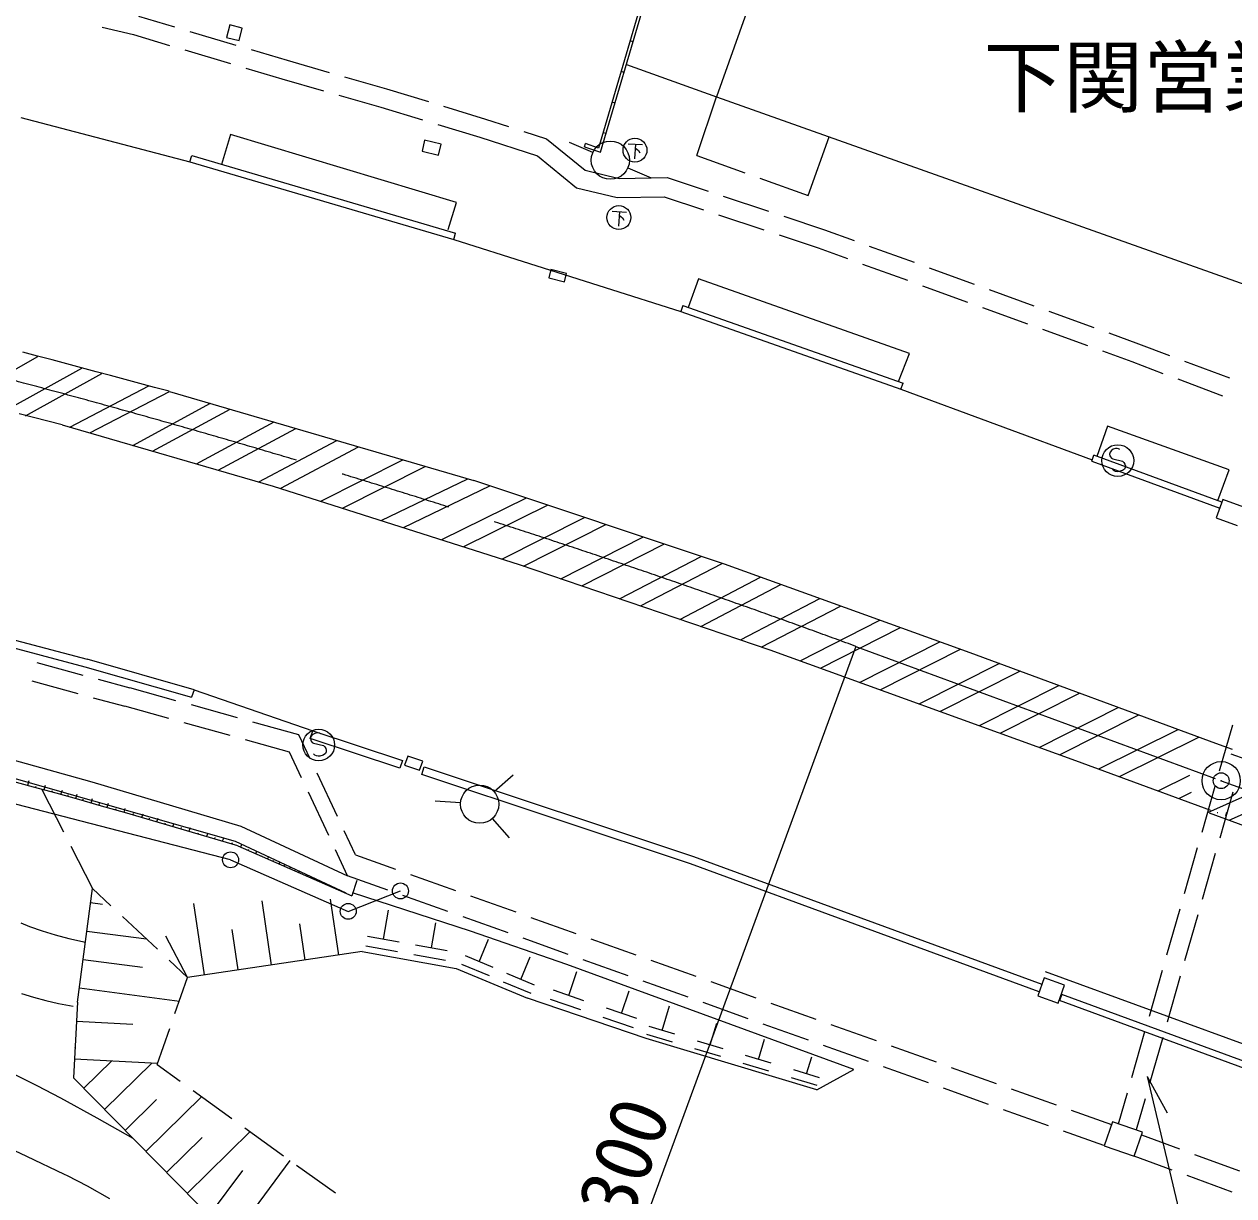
# Model space of a CAD drawing. Units: millimetres, scale not verified. Extents: x 40000 to 680000, y 20000 to 380000.
# Drawn here: x 424924 to 462862, y 279286 to 316029 of the extents above; entities that cross this region are included whole.
import ezdxf
from ezdxf.enums import TextEntityAlignment as Align

# ---------------------------------------------------------------- set-up
doc = ezdxf.new("R2010")
doc.units = ezdxf.units.MM
doc.header["$LTSCALE"] = 1000
doc.header["$PDMODE"] = 32
doc.header["$PDSIZE"] = 500
doc.linetypes.add('CHAIN', pattern=[18.5, 12, -1.5, 3.5, -1.5])
for name, color, linetype, lineweight in [('M-BGD', 7, 'Continuous', 13), ('M-BMK', 2, 'CHAIN', 13), ('M-BMK-ROW', 30, 'Continuous', 13), ('M-BMK-SRVR', 3, 'Continuous', 13), ('M-STR-HTXT', 7, 'Continuous', 13), ('M-STR-STRC', 7, 'Continuous', 13)]:
    doc.layers.add(name, color=color, linetype=linetype, lineweight=lineweight)
doc.styles.add('ＭＳ ゴシック', font='')
doc.styles.get('ＭＳ ゴシック').set_extended_font_data('MS Gothic')

msp = doc.modelspace()

# ---------------------------------------------------------------- linework, layer by layer
at = {"layer": 'M-BGD'}
for p, q in [((450982, 325956), (446642, 313755)), ((446234, 323316), (442937, 312145)), ((443003, 312016), (446328, 323280)), ((428512, 316280), (429642, 315945)), ((427374, 315937), (428356, 315701)), ((428356, 315701), (429481, 315366)), ((430121, 315802), (431559, 315375)), ((431373, 316004), (431274, 315616)), ((431760, 315905), (431373, 316004)), ((431662, 315517), (431760, 315905)), ((431274, 315616), (431662, 315517)), ((444023, 315473), (443927, 315502)), ((429960, 315224), (431398, 314797)), ((432038, 315233), (433168, 314897)), ((433168, 314897), (434486, 314518)), ((431878, 314654), (433003, 314320)), ((443740, 314514), (443644, 314542)), ((443813, 314761), (446642, 313755)), ((433003, 314320), (434315, 313943)), ((434966, 314380), (436284, 314002)), ((434796, 313805), (436109, 313428)), ((436284, 314002), (437600, 313601)), ((446016, 311912), (446642, 313755)), ((446642, 313755), (465664, 306989)), ((436109, 313428), (437420, 313028)), ((438078, 313455), (439394, 313053)), ((443457, 313555), (443361, 313583)), ((424818, 313099), (430124, 311714)), ((439394, 313053), (440114, 312821)), ((437898, 312882), (439210, 312482)), ((440590, 312667), (441309, 312435)), ((443174, 312596), (443078, 312624)), ((431393, 312573), (431110, 311633)), ((438484, 310439), (431393, 312573)), ((437480, 312389), (437401, 312045)), ((438001, 312270), (437480, 312389)), ((437922, 311925), (438001, 312270)), ((439210, 312482), (441018, 311899)), ((441309, 312435), (442518, 311452)), ((442757, 312001), (442022, 312317)), ((442499, 312188), (442532, 312283)), ((442937, 312145), (442532, 312283)), ((443867, 312281), (444320, 312251)), ((444093, 312266), (444063, 311810)), ((449514, 310656), (450170, 312500)), ((430124, 311714), (430180, 311906)), ((430180, 311906), (438452, 309472)), ((437401, 312045), (437922, 311925)), ((441018, 311899), (442244, 310901)), ((442499, 312188), (443003, 312016)), ((444087, 312156), (444190, 312071)), ((444190, 312071), (444236, 312000)), ((446016, 311912), (447530, 311369)), ((430124, 311714), (438395, 309281)), ((443858, 311525), (444592, 311206)), ((442518, 311452), (443586, 311191)), ((443586, 311191), (445093, 311219)), ((445093, 311219), (446372, 310794)), ((448000, 311200), (449514, 310656)), ((442244, 310901), (443519, 310590)), ((438222, 309593), (438484, 310439)), ((443519, 310590), (445001, 310617)), ((445001, 310617), (446228, 310209)), ((446847, 310636), (448270, 310163)), ((443364, 310166), (443816, 310135)), ((443590, 310150), (443559, 309695)), ((443584, 310041), (443687, 309955)), ((443687, 309955), (443732, 309884)), ((446702, 310052), (448126, 309579)), ((448744, 310005), (450024, 309580)), ((450024, 309580), (450953, 309243)), ((438395, 309281), (438452, 309472)), ((438395, 309281), (445518, 307019)), ((448600, 309421), (449827, 309013)), ((449827, 309013), (450749, 308679)), ((451423, 309072), (452833, 308561)), ((451219, 308508), (452629, 307997)), ((441446, 308333), (441381, 308071)), ((441381, 308071), (441867, 307952)), ((441931, 308215), (441446, 308333)), ((441867, 307952), (441931, 308215)), ((453303, 308390), (454714, 307879)), ((446071, 308046), (445752, 307148)), ((452686, 305697), (446071, 308046)), ((453099, 307826), (454509, 307315)), ((455184, 307709), (456594, 307197)), ((445585, 307208), (445518, 307019)), ((445518, 307019), (452423, 304580)), ((445585, 307208), (452490, 304769)), ((454979, 307144), (456390, 306633)), ((457064, 307027), (458474, 306515)), ((456860, 306463), (458270, 305951)), ((458944, 306345), (459874, 306008)), ((458740, 305781), (459662, 305446)), ((459874, 306008), (460850, 305640)), ((452349, 304819), (452686, 305697)), ((459662, 305446), (460639, 305079)), ((461318, 305464), (462722, 304936)), ((452423, 304580), (452490, 304769)), ((461107, 304903), (462511, 304374)), ((452423, 304580), (458420, 302362)), ((458902, 303423), (458570, 302474)), ((462713, 302050), (458902, 303423)), ((458405, 302322), (458474, 302509)), ((462490, 301041), (458474, 302509)), ((458405, 302322), (462423, 300852)), ((462356, 301090), (462713, 302050)), ((462519, 301119), (462312, 300546)), ((463179, 300882), (462519, 301119)), ((462312, 300546), (462972, 300308)), ((419284, 297879), (426830, 295871)), ((419346, 298121), (426897, 296112)), ((425316, 296013), (426763, 295618)), ((430256, 295159), (426897, 296112)), ((426830, 295871), (430174, 294923)), ((425160, 295434), (426607, 295039)), ((427246, 295486), (428235, 295216)), ((429685, 294813), (428238, 295215)), ((430256, 295159), (430174, 294923)), ((430256, 295159), (433975, 293866)), ((427089, 294907), (428077, 294637)), ((429456, 294254), (428077, 294637)), ((431612, 294278), (430167, 294680)), ((431383, 293719), (429938, 294121)), ((433542, 293742), (432094, 294144)), ((462817, 294044), (462404, 292602)), ((433895, 292992), (433542, 293742)), ((433896, 293629), (433975, 293866)), ((433975, 293866), (436786, 292933)), ((421444, 293285), (431541, 290406)), ((422532, 293526), (427050, 292269)), ((433243, 293203), (431865, 293585)), ((436707, 292696), (433896, 293629)), ((433624, 292394), (433243, 293203)), ((436786, 292933), (436707, 292696)), ((436954, 293079), (436855, 292796)), ((437426, 292913), (436954, 293079)), ((437326, 292630), (437426, 292913)), ((434747, 291183), (434108, 292540)), ((436855, 292796), (437326, 292630)), ((437394, 292498), (437473, 292735)), ((437473, 292735), (445912, 289928)), ((425071, 292296), (425025, 292157)), ((425281, 292087), (425298, 292136)), ((425579, 292154), (425537, 292016)), ((427050, 292269), (431718, 290875)), ((445826, 289694), (437394, 292498)), ((439662, 291964), (440264, 292490)), ((425479, 292025), (426158, 290698)), ((425795, 291945), (425815, 291993)), ((426116, 292002), (426065, 291870)), ((426288, 291808), (426306, 291858)), ((426572, 291872), (426537, 291739)), ((434476, 290585), (433837, 291942)), ((460489, 291989), (460489, 291989)), ((462267, 292121), (461854, 290679)), ((462431, 290514), (462844, 291956)), ((426760, 291676), (426776, 291725)), ((427058, 291733), (427018, 291604)), ((427272, 291532), (427287, 291585)), ((427557, 291589), (427511, 291464)), ((427790, 291385), (427804, 291433)), ((428059, 291308), (428090, 291428)), ((438612, 291609), (437813, 291663)), ((462044, 291415), (462040, 291400)), ((428340, 291227), (428356, 291275)), ((428616, 291147), (428655, 291263)), ((428844, 291081), (428857, 291126)), ((429084, 291012), (429125, 291125)), ((429337, 290938), (429355, 290986)), ((439605, 291117), (440131, 290515)), ((462344, 291305), (462357, 291311)), ((462609, 291207), (462641, 291320)), ((429588, 290865), (429630, 290975)), ((429843, 290790), (429862, 290835)), ((430129, 290826), (430083, 290719)), ((430375, 290632), (430389, 290669)), ((430681, 290660), (430637, 290555)), ((431718, 290875), (435069, 289324)), ((435313, 289980), (434960, 290730)), ((426386, 290253), (427065, 288926)), ((430898, 290477), (430917, 290521)), ((431183, 290509), (431138, 290405)), ((431438, 290315), (431459, 290364)), ((431541, 290406), (435014, 288784)), ((431620, 290260), (435195, 288699)), ((431749, 290312), (431708, 290221)), ((431951, 290116), (431968, 290145)), ((432217, 290090), (432179, 290017)), ((432369, 289934), (432381, 289961)), ((432590, 289916), (432555, 289853)), ((435069, 289324), (434689, 290132)), ((435313, 289980), (436572, 289531)), ((445912, 289928), (456846, 285922)), ((461717, 290198), (461304, 288756)), ((461881, 288591), (462293, 290033)), ((432734, 289775), (432753, 289802)), ((432937, 289754), (432907, 289700)), ((433079, 289625), (433097, 289652)), ((433275, 289596), (433248, 289549)), ((433398, 289486), (433408, 289504)), ((456761, 285687), (445826, 289694)), ((433538, 289422), (433562, 289462)), ((433802, 289307), (433820, 289342)), ((433934, 289253), (433943, 289271)), ((434045, 289201), (434059, 289229)), ((434167, 289152), (434173, 289166)), ((434285, 289095), (434297, 289118)), ((436332, 288873), (435069, 289324)), ((435358, 289176), (435195, 288699)), ((437043, 289363), (438455, 288859)), ((426599, 285358), (427065, 288926)), ((427644, 288384), (427065, 288926)), ((438926, 287586), (435226, 288788)), ((427007, 288480), (427380, 288431)), ((430576, 286212), (430245, 288453)), ((432685, 286524), (432388, 288532)), ((434794, 286835), (434535, 288593)), ((438216, 288201), (436803, 288705)), ((438926, 288691), (440339, 288187)), ((429105, 287018), (428009, 288043)), ((436191, 287332), (436353, 288244)), ((440100, 287529), (438687, 288033)), ((440810, 288019), (442223, 287515)), ((461167, 288275), (460754, 286833)), ((461331, 286668), (461743, 288110)), ((424818, 287852), (425094, 287731)), ((425094, 287731), (425487, 287591)), ((425487, 287591), (425900, 287469)), ((426890, 287588), (428756, 287344)), ((431631, 286368), (431442, 287643)), ((433740, 286679), (433572, 287815)), ((437694, 287060), (437835, 287849)), ((441947, 286544), (438926, 287586)), ((425900, 287469), (426328, 287360)), ((426328, 287360), (426845, 287239)), ((430049, 286134), (429370, 287430)), ((436687, 287244), (435694, 287420)), ((439195, 286627), (439487, 287331)), ((441983, 286857), (440571, 287361)), ((442694, 287347), (444106, 286843)), ((435523, 286943), (430049, 286134)), ((435523, 286943), (438470, 286419)), ((436633, 286941), (435641, 287117)), ((438137, 286669), (437144, 286846)), ((438191, 286972), (437198, 287149)), ((426774, 286696), (428639, 286452)), ((430049, 286134), (429470, 286676)), ((439518, 286183), (438652, 286543)), ((439628, 286447), (438762, 286807)), ((440499, 286073), (440791, 286777)), ((450946, 283246), (441947, 286544)), ((443867, 286185), (442454, 286689)), ((444577, 286675), (445990, 286171)), ((429653, 285005), (430049, 286134)), ((438470, 286419), (440710, 285488)), ((440932, 285893), (440066, 286253)), ((442004, 285569), (442262, 286326)), ((456917, 286119), (456713, 285555)), ((457554, 285889), (456917, 286119)), ((479427, 278076), (456960, 286313)), ((460617, 286352), (460204, 284910)), ((460781, 284745), (461193, 286187)), ((426657, 285804), (429790, 285394)), ((440822, 285629), (439956, 285989)), ((442480, 285406), (441527, 285732)), ((443660, 285006), (443902, 285716)), ((445751, 285513), (444338, 286017)), ((446461, 286003), (447874, 285499)), ((457350, 285324), (457554, 285889)), ((424837, 285635), (425214, 285512)), ((425214, 285512), (425601, 285410)), ((425601, 285410), (425996, 285322)), ((425996, 285322), (426457, 285229)), ((426599, 285358), (426472, 282987)), ((444436, 284215), (440710, 285488)), ((442381, 285115), (441428, 285441)), ((447634, 284841), (446222, 285345)), ((448345, 285331), (449758, 284827)), ((456713, 285555), (457350, 285324)), ((457467, 285597), (457398, 285409)), ((469302, 281035), (457398, 285409)), ((469371, 281223), (457467, 285597)), ((444136, 284843), (443183, 285169)), ((444929, 284472), (445162, 285248)), ((426567, 284765), (428335, 284671)), ((444037, 284553), (443084, 284878)), ((445332, 284351), (444526, 284593)), ((446440, 284018), (446644, 284699)), ((449518, 284169), (448105, 284673)), ((450228, 284659), (451641, 284155)), ((429092, 283405), (429488, 284533)), ((449783, 282611), (444436, 284215)), ((445258, 284105), (444452, 284347)), ((447951, 283565), (448141, 284197)), ((460066, 284429), (459654, 282987)), ((460231, 282822), (460643, 284264)), ((426522, 283921), (426521, 283936)), ((446770, 283651), (445963, 283893)), ((446844, 283897), (446037, 284139)), ((451402, 283497), (449989, 284001)), ((452112, 283987), (453525, 283483)), ((426504, 283580), (429105, 283441)), ((426797, 282657), (427672, 283518)), ((427445, 281997), (428924, 283451)), ((429092, 283405), (429817, 282883)), ((448281, 283198), (447474, 283440)), ((448355, 283444), (447548, 283686)), ((449463, 283112), (449624, 283648)), ((425329, 282740), (424431, 283180)), ((449866, 282991), (449059, 283233)), ((449783, 282611), (450946, 283246)), ((453285, 282825), (451873, 283329)), ((453996, 283315), (455409, 282810)), ((426077, 282351), (425329, 282740)), ((426472, 282987), (430365, 279027)), ((449792, 282745), (448986, 282987)), ((455169, 282153), (453756, 282657)), ((455880, 282642), (457292, 282138)), ((427216, 281725), (426077, 282351)), ((428094, 281337), (429076, 282302)), ((428743, 280677), (430492, 282396)), ((430222, 282590), (431440, 281714)), ((459516, 282507), (459237, 281529)), ((459814, 281364), (460093, 282342)), ((457053, 281481), (455640, 281985)), ((457763, 281970), (459022, 281521)), ((428346, 281081), (427216, 281725)), ((459057, 281606), (458799, 280849)), ((459994, 281287), (459057, 281606)), ((430040, 279357), (432016, 281298)), ((431845, 281421), (433062, 280545)), ((458787, 280862), (457524, 281313)), ((459736, 280530), (459994, 281287)), ((459972, 281197), (461160, 280760)), ((423904, 281037), (425001, 280534)), ((429392, 280017), (430509, 281115)), ((458799, 280849), (459736, 280530)), ((425001, 280534), (426182, 279967)), ((431581, 278124), (433268, 280396)), ((459731, 280540), (460919, 280102)), ((461629, 280587), (463037, 280069)), ((430770, 278726), (431777, 280082)), ((433468, 280252), (434685, 279375)), ((426182, 279967), (426271, 279922)), ((426271, 279922), (426895, 279597)), ((461388, 279930), (462796, 279412)), ((426895, 279597), (427595, 279205))]:
    msp.add_line(p, q, dxfattribs=at)
for points in [[(459284, 302696), (459249, 302717), (459208, 302724), (459155, 302719), (459080, 302697), (459023, 302662), (458980, 302611), (458964, 302549), (458978, 302493), (458991, 302458), (459024, 302415), (459065, 302399), (459371, 302323), (459412, 302288), (459449, 302234), (459461, 302175), (459457, 302124), (459436, 302071), (459368, 302028), (459257, 301996), (459207, 301989), (459155, 301998), (459106, 302023), (459057, 302068)], [(434220, 293778), (434185, 293799), (434144, 293806), (434091, 293801), (434016, 293779), (433959, 293744), (433917, 293693), (433901, 293631), (433914, 293575), (433927, 293540), (433960, 293498), (434001, 293481), (434307, 293405), (434348, 293370), (434385, 293316), (434397, 293257), (434393, 293206), (434372, 293153), (434304, 293110), (434193, 293078), (434143, 293072), (434091, 293080), (434043, 293105), (433993, 293150)]]:
    msp.add_lwpolyline(points, dxfattribs=at)
for centre, radius in [((443308, 311764), 600), ((444080, 312079), 375), ((443576, 309964), 375), ((459224, 302343), 498), ((434161, 293425), 498), ((439210, 291569), 600)]:
    msp.add_circle(centre, radius, dxfattribs=at)
msp.add_arc((357436, 44799), 256426, 73.18384, 83.77515, dxfattribs=at)
at = {"layer": 'M-BMK'}
for p, q in [((451011, 296515), (462466, 292305)), ((462466, 292305), (472736, 288529))]:
    msp.add_line(p, q, dxfattribs=at)
msp.add_arc((347562, 14916), 300000, 69.82848, 86.40532, dxfattribs=at)
at = {"layer": 'M-BMK-ROW'}
for p, q in [((431397, 289822), (412976, 294576)), ((431397, 289822), (435087, 288207)), ((435087, 288207), (436725, 288847))]:
    msp.add_line(p, q, dxfattribs=at)
for centre in [(431397, 289823), (436725, 288847), (435087, 288207)]:
    msp.add_circle(centre, 250, dxfattribs=at)
at = {"layer": 'M-BMK-SRVR'}
msp.add_circle((462466, 292305), 600, dxfattribs=at)
msp.add_point((462466, 292305), dxfattribs=at)
at = {"layer": 'M-STR-HTXT'}
for p, q in [((451011, 296515), (437564, 259935)), ((460144, 283027), (460774, 281892)), ((460144, 283027), (463740, 267931))]:
    msp.add_line(p, q, dxfattribs=at)
at = {"layer": 'M-STR-STRC'}
for p, q in [((422989, 304263), (425352, 305608)), ((425340, 305621), (424881, 305743)), ((425800, 305499), (425340, 305621)), ((426259, 305376), (425800, 305499)), ((424339, 303919), (426731, 305241)), ((424967, 303752), (427356, 305073)), ((426718, 305253), (426259, 305376)), ((427177, 305130), (426718, 305253)), ((427636, 305008), (427177, 305130)), ((426354, 303387), (428836, 304683)), ((428095, 304885), (427636, 305008)), ((428555, 304762), (428095, 304885)), ((429014, 304640), (428555, 304762)), ((426987, 303210), (429484, 304514)), ((429473, 304518), (429014, 304640)), ((429484, 304514), (439030, 301715)), ((428335, 302820), (430766, 304139)), ((428950, 302641), (431379, 303959)), ((425215, 303697), (424765, 303814)), ((425665, 303580), (425215, 303697)), ((426115, 303463), (425665, 303580)), ((430325, 302243), (432760, 303554)), ((426115, 303463), (432733, 301546)), ((431011, 302044), (433443, 303354)), ((432288, 301674), (434729, 302977)), ((432977, 301475), (435414, 302776)), ((434227, 301068), (436800, 302369)), ((434906, 300852), (437502, 302163)), ((436125, 300462), (438839, 301771)), ((446886, 299091), (439030, 301715)), ((432733, 301546), (440449, 299081)), ((436818, 300241), (439528, 301549)), ((440671, 301167), (438013, 299859)), ((441346, 300942), (438700, 299640)), ((439901, 299256), (442496, 300558)), ((440579, 299037), (443166, 300334)), ((441756, 298636), (444323, 299947)), ((442416, 298411), (444988, 299726)), ((443599, 298008), (446153, 299337)), ((440449, 299081), (448309, 296404)), ((444254, 297785), (446812, 299116)), ((449933, 297996), (446886, 299091)), ((445492, 297363), (448016, 298685)), ((446145, 297141), (448655, 298456)), ((447386, 296718), (449882, 298014)), ((454595, 296319), (449933, 297996)), ((448041, 296495), (450523, 297783)), ((449257, 296062), (451764, 297337)), ((449902, 295829), (452410, 297105)), ((448309, 296404), (457902, 292943)), ((451122, 295389), (453646, 296660)), ((451770, 295155), (454295, 296427)), ((462297, 293474), (454595, 296319)), ((455518, 295978), (453003, 294710)), ((456159, 295741), (453651, 294477)), ((454885, 294032), (457379, 295291)), ((455532, 293798), (458019, 295054)), ((456777, 293358), (459240, 294603)), ((457418, 293122), (459880, 294366)), ((458633, 292673), (461116, 293910)), ((459277, 292436), (461760, 293672)), ((462826, 293278), (462297, 293474)), ((457902, 292943), (462126, 291385)), ((462772, 293150), (489488, 283456)), ((460489, 291989), (461480, 292475)), ((462048, 291308), (464646, 292470)), ((462721, 291062), (465322, 292225)), ((461137, 291750), (461533, 291944)), ((462094, 291292), (474831, 286619))]:
    msp.add_line(p, q, dxfattribs=at)

# ---------------------------------------------------------------- texts
at = {"layer": 'M-BGD', "style": 'ＭＳ ゴシック'}
msp.add_text('下関営業所', height=1833, dxfattribs=at).set_placement((461261, 312908), align=Align.BOTTOM_CENTER)
at = {"layer": 'M-STR-HTXT', "style": 'ＭＳ ゴシック'}
msp.add_text('R=300', height=1833, rotation=69.5, dxfattribs=at).set_placement((443561, 275863), align=Align.BOTTOM_LEFT)

doc.saveas('drawing.dxf')
